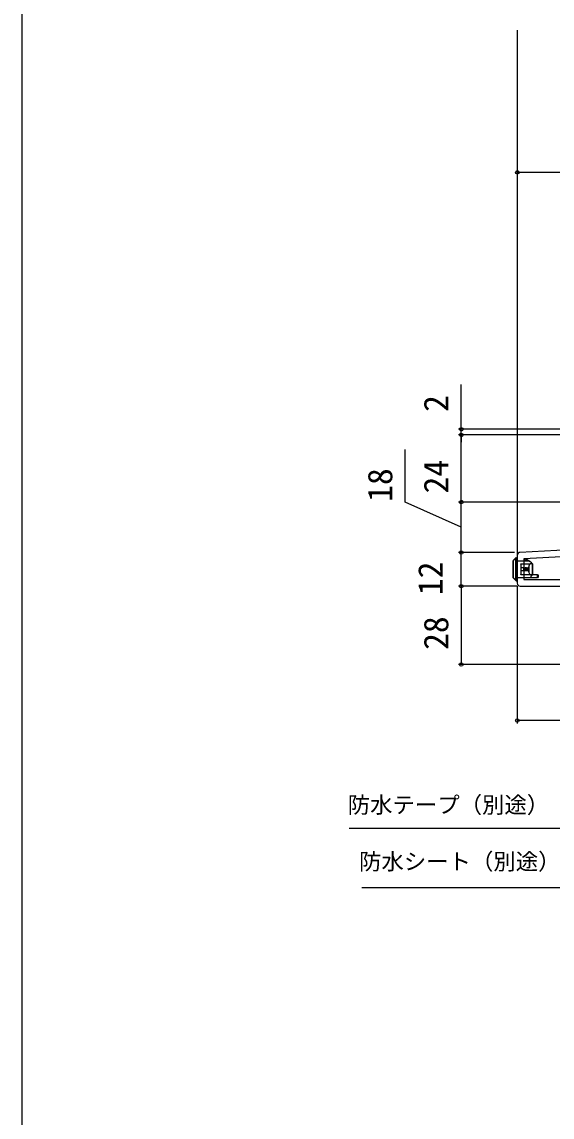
# Model space of a CAD drawing. Units: millimetres, scale not verified. Extents: x -525 to 525, y -783 to 778.
# Drawn here: x -525 to -335.6, y -200.3 to 190.8 of the extents above; entities that cross this region are included whole.
import ezdxf
from ezdxf.enums import TextEntityAlignment as Align

# ---------------------------------------------------------------- set-up
doc = ezdxf.new("R2010")
doc.units = ezdxf.units.MM
doc.header["$LTSCALE"] = 4
for name, color, linetype in [('0-2_YKK_11', 7, 'Continuous'), ('0-3_YKK_12', 2, 'Continuous'), ('0-4_YKK_13', 4, 'Continuous'), ('0-6_YKK_D', 6, 'Continuous'), ('0-7_YKK_ZWAK', 7, 'Continuous')]:
    doc.layers.add(name, color=color, linetype=linetype)
doc.styles.add('ＭＳ ゴシック', font='')
doc.styles.get('ＭＳ ゴシック').set_extended_font_data('MS Gothic')

msp = doc.modelspace()

# ---------------------------------------------------------------- linework, layer by layer
at = {"layer": '0-2_YKK_11'}
msp.add_line((-348, 0.351), (-348, -9.7), dxfattribs=at)
for points in [[(-296.785, 18.126), (-295.793, 12.5), (-300.6, 12.5), (-300.6, 17.856), (-300.058, 18.724), (-300.377, 19.3), (-303, 19.3), (-303, 3.658), (-347.052, 1.35)], [(-347, -10.7), (-286.4, -10.7), (-286.4, -38.7), (-283, -38.7), (-283, -36.8), (-283.5, -36.3), (-284, -35.8), (-284, -10.7), (-233, -10.7), (-233, -6.458), (-233.12, -6.275), (-233.12, -5.725), (-233, -5.542), (-233, -2.9)]]:
    msp.add_lwpolyline(points, dxfattribs=at)
msp.add_lwpolyline([(-303, 1.255), (-345.6, -0.978), (-345.6, -8.3), (-303, -8.3)], close=True, dxfattribs=at)
for centre, start, end in [((-347, 0.351), 93.00003, 180), ((-347, -9.7), 180.00001, 269.99999)]:
    msp.add_arc(centre, 1, start, end, dxfattribs=at)
at = {"layer": '0-3_YKK_12'}
msp.add_line((-348, 187.8), (-348, 0.351), dxfattribs=at)
at = {"layer": '0-4_YKK_13'}
for p, q in [((-349.5, -7.624), (-349.5, -1.724)), ((-349.494, -1.724), (-349.5, -1.724)), ((-348.674, -0.904), (-349.494, -1.724)), ((-349.494, -1.724), (-349.494, -7.576)), ((-348.254, -1.6), (-348.548, -1.6)), ((-348.376, -0.6), (-348.38, -0.605)), ((-348, -1.6), (-348, -7.8)), ((-343.5, -1.8), (-348, -1.8)), ((-346.7, -2.7), (-343.264, -2.7)), ((-346.7, -2.804), (-346.7, -2.7)), ((-346.7, -2.804), (-346.7, -4.2)), ((-343.443, -2.804), (-346.7, -2.804)), ((-343.888, -3.804), (-343.888, -5.596)), ((-342.5, -2.7), (-343.5, -1.8)), ((-342.565, -2.7), (-343.264, -2.7)), ((-342.565, -6.7), (-342.565, -2.7)), ((-342.565, -2.7), (-342.5, -2.7)), ((-342.5, -2.7), (-342.5, -6.7)), ((-349.494, -7.576), (-348.631, -8.439)), ((-343.5, -7.7), (-348, -7.7)), ((-345.8, -4.2), (-346.7, -4.2)), ((-346.7, -4.2), (-346.7, -5.2)), ((-346.7, -5.2), (-346.7, -6.596)), ((-346.7, -6.596), (-343.443, -6.596)), ((-345.8, -4.2), (-345.8, -5.2)), ((-345.359, -4.2), (-345.8, -4.2)), ((-345.217, -5.2), (-345.359, -5.2)), ((-345.217, -4.2), (-345.217, -5.2)), ((-344.8, -4.2), (-345.217, -4.2)), ((-344.8, -5.2), (-345.217, -5.2)), ((-344.8, -4.2), (-344.8, -5.2)), ((-344.667, -4.2), (-344.8, -4.2)), ((-344.667, -5.2), (-344.8, -5.2)), ((-344.486, -5.2), (-344.667, -5.2)), ((-344.486, -4.2), (-344.486, -5.2)), ((-344.45, -5.2), (-344.486, -5.2)), ((-344.45, -4.2), (-344.258, -4.2)), ((-344.258, -5.2), (-344.45, -5.2)), ((-344.258, -4.2), (-344.258, -5.2)), ((-344.028, -4.2), (-344.258, -4.2)), ((-344.028, -5.2), (-344.258, -5.2)), ((-344.028, -4.2), (-344.028, -5.2)), ((-343.5, -7.7), (-342.5, -6.7)), ((-340.8, -7.7), (-343.5, -7.7)), ((-342.565, -6.7), (-343.264, -6.7)), ((-342.5, -6.7), (-342.565, -6.7)), ((-340.8, -6.7), (-340.5, -6.7)), ((-348.488, -8.712), (-348.549, -8.651)), ((-348.337, -8.713), (-348.276, -8.8))]:
    msp.add_line(p, q, dxfattribs=at)
for points in [[(-349.412, -1.512), (-348.592, -0.692), (-348.588, -0.688)], [(-348.254, -1.6), (-348.254, -7.8), (-348.548, -7.8), (-348.548, -1.6)], [(-348.376, -0.6), (-348, -0.6), (-348, -1.6), (-348.254, -1.6)], [(-345.4, -1.8), (-345.4, -1.2), (-343.8, -1.8)], [(-344.8, -1.425), (-344.8, -0.9), (-343, -2.1)], [(-344.028, -4.2), (-343.948, -4.006), (-343.888, -3.804)], [(-343.286, -1.993), (-343, -2.1), (-343, -2.25)], [(-348.549, -8.651), (-349.5, -7.7), (-349.5, -7.624)], [(-348.254, -7.8), (-348, -7.8), (-348, -8.8), (-348.276, -8.8)], [(-345.359, -5.2), (-345.8, -5.2), (-346.7, -5.2)], [(-343.264, -6.7), (-346.7, -6.7), (-346.7, -6.596)], [(-345.359, -5.2), (-345.359, -4.2), (-345.217, -4.2)], [(-344.667, -5.2), (-344.667, -4.2), (-344.486, -4.2)], [(-344.45, -5.2), (-344.45, -4.2), (-344.486, -4.2)], [(-343.888, -5.596), (-343.947, -5.398), (-344.028, -5.2)], [(-340.8, -7.7), (-340.8, -6.7), (-342.5, -6.7)], [(-340.5, -6.7), (-340.5, -7.4), (-340.8, -7.7)]]:
    msp.add_lwpolyline(points, dxfattribs=at)
for centre, radius, start, end in [((-349.2, -1.724), 0.3, 135, 180), ((-349.211, -1.712), 0.284, 135.21566, 182.49633), ((-348.37, -0.909), 0.304, 91.7644, 179.04855), ((-348.39, -0.891), 0.284, 135.21566, 182.49633), ((-348.383, -0.901), 0.295, 89.30544, 134.94469), ((-348.376, -0.9), 0.3, 90, 135), ((-348.348, -8.451), 0.284, 177.50367, 224.78434), ((-348.319, -8.399), 0.314, 187.32627, 266.78077), ((-348.383, -8.477), 0.24, 226.38814, 281.18869), ((-348.276, -8.5), 0.3, 225, 270)]:
    msp.add_arc(centre, radius, start, end, dxfattribs=at)
for centre, major_axis, ratio, start_param, end_param in [((-348.688, -1.6), (0, 0.7), 0.2, 4.712389, 6.1791526), ((-348.394, -1.6), (0, 1), 0.14, 4.712389, 6.1791526), ((-341.711, -4.7), (0, 2.9), 0.789474, 0.8581397, 1.2566748), ((-343.264, -3), (0, 0.3), 0.789474, 6.2831853, 7.141325), ((-349.2, -7.576), (0.286, 0.119), 0.756388, 2.640578, 2.8379736), ((-348.688, -7.8), (0, 0.7), 0.2, 3.5625567, 4.712389), ((-348.394, -7.8), (0, 1), 0.14, 3.5625567, 4.712389), ((-341.711, -4.7), (0, 2.9), 0.789474, 1.8849178, 2.283453), ((-343.264, -6.4), (0, 0.3), 0.789474, 2.283453, 3.1415927)]:
    msp.add_ellipse(centre, major_axis=major_axis, ratio=ratio, start_param=start_param, end_param=end_param, dxfattribs=at)
at = {"layer": '0-6_YKK_D'}
for p, q in [((-233, 137.059), (-348, 137.059)), ((-368, 45.3), (-368, 61.355)), ((-235.3, 45.3), (-369, 45.3)), ((-298.782, 43.3), (-369, 43.3)), ((-298.782, 43.299), (-369, 43.299)), ((-368, 43.3), (-368, 45.3)), ((-368, 43.3), (-368, 40.75)), ((-368, 19.3), (-368, 43.299)), ((-303.5, 19.3), (-369, 19.3)), ((-303.5, 19.3), (-369, 19.3)), ((-368, 1.298), (-368, 19.3)), ((-349, 1.3), (-369, 1.3)), ((-349, 1.298), (-369, 1.298)), ((-368, -10.7), (-368, 1.3)), ((-348, -10.7), (-369, -10.7)), ((-348, -10.7), (-369, -10.7)), ((-368, -10.7), (-368, -38.7)), ((-348, -10.7), (-348, -59.7)), ((-286.9, -38.7), (-369, -38.7)), ((-283, -58.7), (-348, -58.7))]:
    msp.add_line(p, q, dxfattribs=at)
for points in [[(-368, 10.299), (-388, 19.254), (-388, 38.05)], [(-283.001, -61.804), (-284.804, -63.607), (-318.468, -97.271), (-408.098, -97.271)], [(-285.084, -85.376), (-286.887, -87.179), (-318.128, -118.42), (-403.568, -118.42)]]:
    msp.add_lwpolyline(points, dxfattribs=at)
for centre in [(-348, 137.059), (-368, 45.3), (-368, 43.3), (-368, 43.299), (-368, 19.3), (-368, 19.3), (-368, 1.3), (-368, 1.298), (-368, -10.7), (-368, -10.7), (-368, -38.7), (-348, -58.7)]:
    msp.add_circle(centre, 0.637, dxfattribs=at)
at = {"layer": '0-7_YKK_ZWAK'}
msp.add_line((-525, 747.3), (-525, -782.7), dxfattribs=at)

# ---------------------------------------------------------------- texts
at = {"layer": '0-6_YKK_D', "style": 'ＭＳ ゴシック'}
for s, p in [('2', (-370, 51.514)), ('24', (-370, 22.402)), ('18', (-390, 19.414)), ('12', (-372, -13.905)), ('28', (-370, -33.461))]:
    msp.add_text(s, height=8.798, rotation=90, dxfattribs=at).set_placement(p, align=Align.BOTTOM_LEFT)
for s, p in [('防水テープ（別途）', (-408.583, -93.497)), ('防水シート（別途）', (-404.538, -113.736))]:
    msp.add_text(s, height=5.865, dxfattribs=at).set_placement(p, align=Align.BOTTOM_LEFT)

doc.saveas('drawing.dxf')
